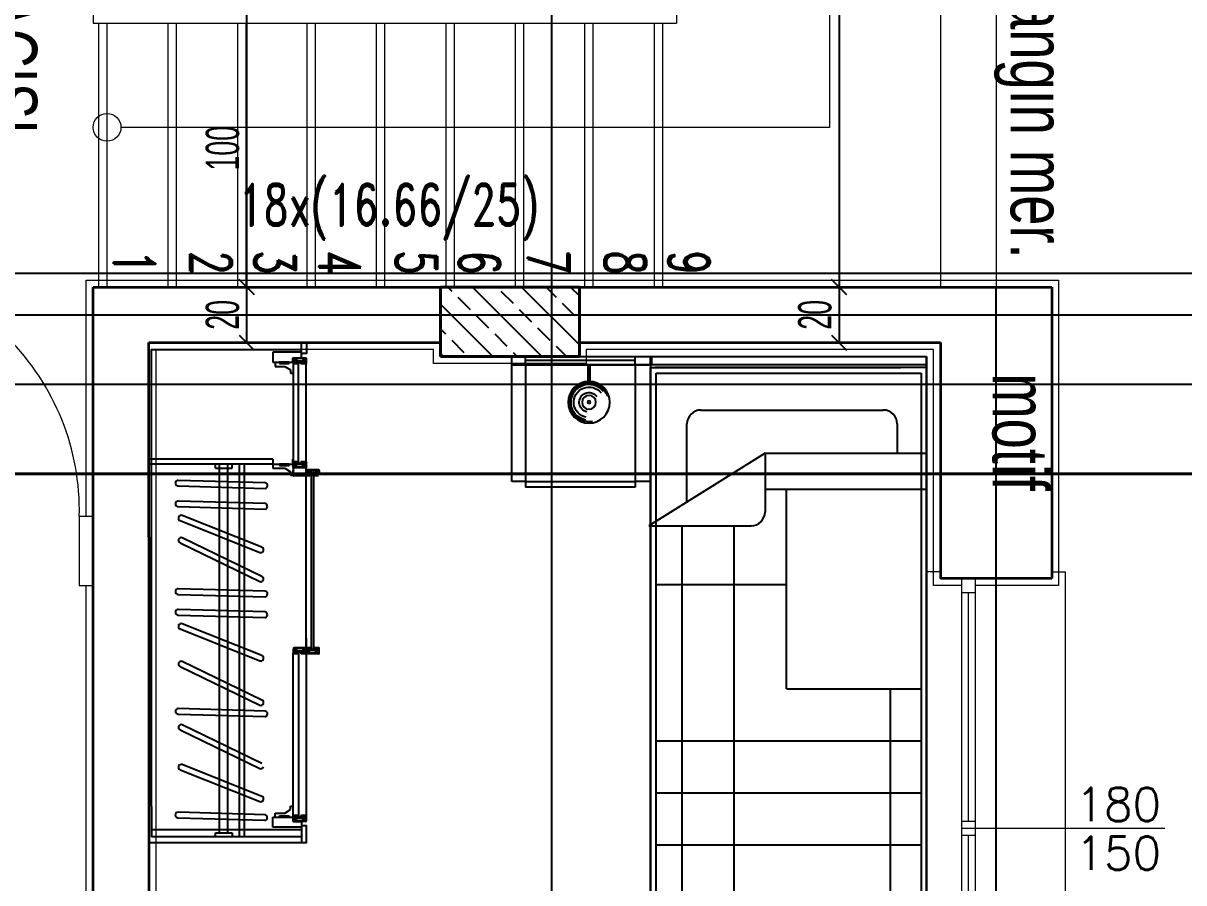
# Model space of a CAD drawing. Header units: inches. Extents: x -7543 to -822, y 102837 to 190349.
# Drawn here: x -831.4454 to -831.3619, y 102836.9215 to 102836.9834 of the extents above; entities that cross this region are included whole.
import ezdxf

# ---------------------------------------------------------------- set-up
doc = ezdxf.new("R2010")
doc.units = ezdxf.units.IN
doc.header["$MEASUREMENT"] = 0
for name, pattern in [('ACAD_ISO07W100', [3, 0, -3]), ('DASHDOTX2', [2, 1, -0.5, 0, -0.5]), ('DASHED', [19.049999999999997, 12.7, -6.35])]:
    doc.linetypes.add(name, pattern=pattern)
doc.layers.get('0').update_dxf_attribs({"lineweight": 25})
doc.layers.get('Defpoints').update_dxf_attribs({"lineweight": 25})
for name, color, linetype, lineweight in [('AKS', 1, 'Continuous', 25), ('ICOL', 55, 'Continuous', 25), ('KESİT', 7, 'Continuous', 40), ('KOLON', 2, 'Continuous', 40), ('SIVA', 150, 'Continuous', 15), ('TARAMA', 8, 'Continuous', 25), ('YAZI', 7, 'Continuous', 25)]:
    doc.layers.add(name, color=color, linetype=linetype, lineweight=lineweight)
for name, color, linetype, lineweight, true_color in [('DUVAR', 7, 'Continuous', 35, 0xfc4642), ('KAPI', 7, 'Continuous', 18, 0xffb360), ('MERDİVEN', 7, 'Continuous', 20, 0x16c244), ('PENCERE', 7, 'Continuous', 18, 0xffb360), ('TEFRİŞ', 7, 'Continuous', 25, 0x78462c)]:
    doc.layers.add(name, color=color, linetype=linetype, lineweight=lineweight, true_color=true_color)
doc.styles.add('arıal', font='arial.ttf', dxfattribs={"width": 0.7})
doc.styles.add('OLCU', font='tromand.shx', dxfattribs={"width": 0.6, "height": 12})
doc.styles.add('st1', font='romandtw.shx', dxfattribs={"width": 0.7, "height": 40})
doc.styles.add('TXTX', font='TXTX')

# ---------------------------------------------------------------- blocks, each defined once
blk = doc.blocks.new('_Oblique')
at = {"color": 0, "linetype": 'ByBlock', "lineweight": -2}
blk.add_line((-0.5, -0.5), (0.5, 0.5), dxfattribs=at)

msp = doc.modelspace()

# ---------------------------------------------------------------- linework, layer by layer
at = {"layer": 'AKS', "linetype": 'DASHDOTX2', "ltscale": 10}
for p, q in [((-831.407377394348, 102837.241780972), (-831.407377394348, 102836.7293249838)), ((-831.6986646402642, 102836.9654307916), (-831.3280608453938, 102836.9654307916)), ((-831.6986646402642, 102836.9624307916), (-831.3280608453938, 102836.9624307916)), ((-831.6986646402642, 102836.9574307916), (-831.3280608453938, 102836.9574307916))]:
    msp.add_line(p, q, dxfattribs=at)
at = {"layer": 'Defpoints', "color": 4}
for p, q in [((-831.3753773943481, 102836.9644307916), (-831.4403773943479, 102836.9644307916)), ((-831.4403773943479, 102836.9644307916), (-831.4403773943479, 102836.9149307916)), ((-831.375377394348, 102836.8094307916), (-831.3753773943481, 102836.9644307916))]:
    msp.add_line(p, q, dxfattribs=at)
at = {"layer": 'DUVAR'}
for p, q in [((-831.440377394348, 102836.9644307916), (-831.4153773943481, 102836.9644307916)), ((-831.440377394348, 102836.9124307916), (-831.440377394348, 102836.9644307916)), ((-831.4053773943481, 102836.9644307916), (-831.3713773943481, 102836.9644307916)), ((-831.3713773943481, 102836.9644307916), (-831.3713773943481, 102836.9434307916)), ((-831.436377394348, 102836.9604307916), (-831.4153773943481, 102836.9604307916)), ((-831.436377394348, 102836.9464307916), (-831.436377394348, 102836.9604307916)), ((-831.4053773943481, 102836.9604307916), (-831.379377394348, 102836.9604307916)), ((-831.379377394348, 102836.9604307916), (-831.379377394348, 102836.9434307916)), ((-831.436377394348, 102836.9464307916), (-831.436377394348, 102836.9084307916)), ((-831.3713773943481, 102836.9434307916), (-831.3793773943481, 102836.9434307916))]:
    msp.add_line(p, q, dxfattribs=at)
at = {"layer": 'ICOL'}
for p, q in [((-831.3866868359996, 102837.0064307916), (-831.3866868359996, 102836.9644307916)), ((-831.4293320373706, 102836.9844307916), (-831.4293320373706, 102836.9644307916)), ((-831.4293320373706, 102836.9844307916), (-831.4293320373706, 102836.9833507916)), ((-831.4293320373706, 102836.9644307916), (-831.4293320373706, 102836.9604307916)), ((-831.3866868359996, 102836.9644307916), (-831.3866868359996, 102836.9604307916))]:
    msp.add_line(p, q, dxfattribs=at)
at = {"layer": 'ICOL', "color": 53}
for p, q in [((-831.4297939066577, 102836.9644307916), (-831.4284920373707, 102836.9644307916)), ((-831.4297939066577, 102836.9644307916), (-831.4284920373707, 102836.9644307916)), ((-831.3890868359997, 102836.9644307916), (-831.3875268359997, 102836.9644307916)), ((-831.3890868359997, 102836.9644307916), (-831.3875268359997, 102836.9644307916)), ((-831.4294586284276, 102836.9604307916), (-831.4284920373707, 102836.9604307916)), ((-831.3890868359997, 102836.9604307916), (-831.3875268359997, 102836.9604307916))]:
    msp.add_line(p, q, dxfattribs=at)
at = {"layer": 'KAPI'}
for p, q in [((-831.4413773943479, 102836.9479307916), (-831.441377394348, 102836.9429307916)), ((-831.4413773943479, 102836.9479307916), (-831.4403773943479, 102836.9479307916)), ((-831.4403773943479, 102836.9479307916), (-831.4403773943479, 102836.9429307916)), ((-831.441377394348, 102836.9429307916), (-831.4403773943482, 102836.9429307916))]:
    msp.add_line(p, q, dxfattribs=at)
for centre, radius, start, end in [((-831.4589773943479, 102836.9483307916), 0.01760454486773231, 358.6980473996314, 91.30195267170863), ((-831.458977394348, 102836.9133307916), 0.01360588108133885, 358.3153156342385, 91.68468432128964)]:
    msp.add_arc(centre, radius, start, end, dxfattribs=at)
at = {"layer": 'KESİT', "linetype": 'DASHED'}
msp.add_line((-831.4489098118345, 102836.9509768006), (-831.307794851295, 102836.9509768006), dxfattribs=at)
at = {"layer": 'KOLON'}
for p, q in [((-831.4153773943481, 102836.9594307916), (-831.4153773943481, 102836.9644307916)), ((-831.4153773943481, 102836.9644307916), (-831.4053773943481, 102836.9644307916)), ((-831.4053773943481, 102836.9644307916), (-831.4053773943481, 102836.9594307916)), ((-831.4053773943481, 102836.9594307916), (-831.4153773943481, 102836.9594307916))]:
    msp.add_line(p, q, dxfattribs=at)
at = {"layer": 'MERDİVEN'}
for p, q in [((-831.379377394348, 102837.0064307916), (-831.3793773943481, 102836.9644307916)), ((-831.3753773943481, 102837.0064307916), (-831.3753773943481, 102836.9644307916)), ((-831.387377394348, 102836.9949307916), (-831.387377394348, 102836.9759307916)), ((-831.440377394348, 102836.9874307916), (-831.440377394348, 102836.9834307916)), ((-831.398377394348, 102836.9874307916), (-831.398377394348, 102836.9834307916)), ((-831.440377394348, 102836.9834307916), (-831.398377394348, 102836.9834307916)), ((-831.439977394348, 102836.9644307916), (-831.439977394348, 102836.9834307916)), ((-831.434977394348, 102836.9644307916), (-831.434977394348, 102836.9834307916)), ((-831.429977394348, 102836.9644307916), (-831.429977394348, 102836.9834307916)), ((-831.424977394348, 102836.9644307916), (-831.424977394348, 102836.9834307916)), ((-831.419977394348, 102836.9644307916), (-831.419977394348, 102836.9834307916)), ((-831.414977394348, 102836.9644307916), (-831.414977394348, 102836.9834307916)), ((-831.4099773943481, 102836.9644307916), (-831.4099773943481, 102836.9834307916)), ((-831.4049773943481, 102836.9644307916), (-831.4049773943481, 102836.9834307916)), ((-831.3999773943481, 102836.9644307916), (-831.3999773943481, 102836.9834307916)), ((-831.387377394348, 102836.9759307916), (-831.4383773943481, 102836.9759307916))]:
    msp.add_line(p, q, dxfattribs=at)
at = {"layer": 'MERDİVEN', "linetype": 'ACAD_ISO07W100'}
for p, q in [((-831.4393773943481, 102836.9644307916), (-831.4393773943481, 102836.9834307916)), ((-831.4343773943481, 102836.9644307916), (-831.4343773943481, 102836.9834307916)), ((-831.4293773943481, 102836.9644307916), (-831.4293773943481, 102836.9834307916)), ((-831.4243773943481, 102836.9644307916), (-831.4243773943481, 102836.9834307916)), ((-831.4193773943481, 102836.9644307916), (-831.4193773943481, 102836.9834307916)), ((-831.4143773943481, 102836.9644307916), (-831.4143773943481, 102836.9834307916)), ((-831.4093773943481, 102836.9644307916), (-831.4093773943481, 102836.9834307916)), ((-831.4043773943481, 102836.9644307916), (-831.4043773943481, 102836.9834307916)), ((-831.399377394348, 102836.9644307916), (-831.3993773943481, 102836.9834307916))]:
    msp.add_line(p, q, dxfattribs=at)
at = {"layer": 'MERDİVEN'}
msp.add_circle((-831.4393773943481, 102836.9759307916), 0.001, dxfattribs=at)
at = {"layer": 'PENCERE'}
for p, q in [((-831.379377394348, 102836.9439307916), (-831.380377394348, 102836.9439307916)), ((-831.380377394348, 102836.9069307916), (-831.380377394348, 102836.9439307916)), ((-831.3713773943481, 102836.9439307916), (-831.370377394348, 102836.9439307916)), ((-831.370377394348, 102836.9069307916), (-831.370377394348, 102836.9439307916)), ((-831.377877394348, 102836.9434307916), (-831.3778773943484, 102836.9074307916)), ((-831.3768773943481, 102836.9434307916), (-831.3768773943484, 102836.9074307916)), ((-831.377877394348, 102836.9424307916), (-831.3768773943481, 102836.9424307916)), ((-831.3773773943481, 102836.9424307916), (-831.3773773943482, 102836.9259307916)), ((-831.3768773943482, 102836.9259307916), (-831.3778773943482, 102836.9259307916)), ((-831.3768773943482, 102836.9254307916), (-831.3778773943482, 102836.9254307916)), ((-831.3632426551758, 102836.9254307916), (-831.3768773943482, 102836.9254307916)), ((-831.3768773943482, 102836.9249307916), (-831.3778773943482, 102836.9249307916)), ((-831.3773773943482, 102836.9249307916), (-831.3773773943484, 102836.9084307916))]:
    msp.add_line(p, q, dxfattribs=at)
at = {"layer": 'SIVA'}
for p, q in [((-831.440877394348, 102836.9649307916), (-831.4148773943481, 102836.9649307916)), ((-831.440877394348, 102836.9479307916), (-831.440877394348, 102836.9649307916)), ((-831.4158773943481, 102836.9649307916), (-831.4048773943481, 102836.9649307916)), ((-831.4058773943481, 102836.9649307916), (-831.3708773943481, 102836.9649307916)), ((-831.3708773943481, 102836.9649307916), (-831.3708773943481, 102836.9429307916)), ((-831.4158773943481, 102836.9599307916), (-831.435877394348, 102836.9599307916)), ((-831.435877394348, 102836.9599307916), (-831.435877394348, 102836.9464307916)), ((-831.4158773943481, 102836.9589307916), (-831.4158773943481, 102836.9599307916)), ((-831.3798773943481, 102836.9599307916), (-831.4048773943481, 102836.9599307916)), ((-831.4048773943481, 102836.9599307916), (-831.4048773943481, 102836.9589307916)), ((-831.3798773943481, 102836.9429307916), (-831.3798773943481, 102836.9599307916)), ((-831.4048773943481, 102836.9589307916), (-831.4158773943481, 102836.9589307916)), ((-831.435877394348, 102836.9464307916), (-831.435877394348, 102836.9084307916)), ((-831.440877394348, 102836.9129307916), (-831.440877394348, 102836.9429307916)), ((-831.377877394348, 102836.9429307916), (-831.3798773943481, 102836.9429307916)), ((-831.3708773943481, 102836.9429307916), (-831.3768773943481, 102836.9429307916))]:
    msp.add_line(p, q, dxfattribs=at)
at = {"layer": 'TARAMA'}
for p, q in [((-831.4148518635672, 102836.9644307916), (-831.4145682653542, 102836.9641471934)), ((-831.414126323616, 102836.9637052516), (-831.4132424401395, 102836.9628213682)), ((-831.4130840966172, 102836.9644307916), (-831.4080840966171, 102836.9594307916)), ((-831.4110327314484, 102836.9641471934), (-831.4101488479719, 102836.9632633099)), ((-831.4095485627113, 102836.9644307916), (-831.4053773943481, 102836.9602596232)), ((-831.4077807957553, 102836.9644307916), (-831.4070552558042, 102836.9637052516)), ((-831.4060130288053, 102836.9644307916), (-831.4053773943481, 102836.9637951571)), ((-831.4153773943481, 102836.9631885554), (-831.4116196305231, 102836.9594307916)), ((-831.4097069062336, 102836.9628213682), (-831.4088230227571, 102836.9619374847)), ((-831.4066133140659, 102836.9632633099), (-831.4057294305894, 102836.9623794264)), ((-831.4128004984013, 102836.9623794264), (-831.4119166149248, 102836.9614955429)), ((-831.4153773943481, 102836.9614207885), (-831.4150102070925, 102836.9610536012)), ((-831.4083810810189, 102836.9614955429), (-831.4074971975424, 102836.9606116595)), ((-831.4145682653543, 102836.9606116595), (-831.4136843818778, 102836.959727776)), ((-831.4114746731866, 102836.9610536012), (-831.4105907897101, 102836.9601697177)), ((-831.4153773943481, 102836.9596530215), (-831.415155164429, 102836.9594307916)), ((-831.4101488479719, 102836.959727776), (-831.4098518635672, 102836.9594307916)), ((-831.4070552558042, 102836.9601697177), (-831.4063163296613, 102836.9594307916))]:
    msp.add_line(p, q, dxfattribs=at)
at = {"layer": 'TEFRİŞ'}
for p, q in [((-831.4253773943482, 102836.9604307916), (-831.436377394348, 102836.9604307916)), ((-831.436377394348, 102836.9604307916), (-831.436377394348, 102836.9244307916)), ((-831.4274573943482, 102836.9597395846), (-831.4274573943482, 102836.9590195846)), ((-831.4253773943482, 102836.9597395846), (-831.4274573943482, 102836.9597395846)), ((-831.4253773943481, 102836.9593395846), (-831.4253773943482, 102836.9597395846)), ((-831.4250173943481, 102836.9596395846), (-831.4253773943482, 102836.9596395846)), ((-831.4274573943482, 102836.9590195846), (-831.4259973943481, 102836.9590195846)), ((-831.4272773943482, 102836.9590195838), (-831.4272773943482, 102836.9587195838)), ((-831.4272773943482, 102836.9590195838), (-831.4259773943481, 102836.9590195838)), ((-831.4272773943482, 102836.9587195838), (-831.4265773943481, 102836.9587195838)), ((-831.4269773943481, 102836.9590195838), (-831.4269773943481, 102836.9589195838)), ((-831.4262773943482, 102836.9590195838), (-831.4269773943481, 102836.9590195838)), ((-831.4269773943481, 102836.9589195838), (-831.4262773943482, 102836.9589195838)), ((-831.4265773943481, 102836.9587195838), (-831.4261773943481, 102836.9584695838)), ((-831.4262773943482, 102836.9589195838), (-831.4262773943482, 102836.9590195838)), ((-831.4259973943481, 102836.9593395846), (-831.4253773943481, 102836.9593395846)), ((-831.4259973943481, 102836.9590195846), (-831.4259973943481, 102836.9593395846)), ((-831.4259796652175, 102836.9592780799), (-831.4259796652175, 102836.9589381119)), ((-831.4259796652175, 102836.9589381119), (-831.4259796652174, 102836.9517913787)), ((-831.4250872492174, 102836.9593205759), (-831.4259371692174, 102836.9593205759)), ((-831.4259371692175, 102836.9592780799), (-831.4259371692174, 102836.9589381119)), ((-831.4257884332175, 102836.9592780799), (-831.4259371692175, 102836.9592780799)), ((-831.4257884332173, 102836.9589381119), (-831.4259371692174, 102836.9589381119)), ((-831.4255972012174, 102836.9588956159), (-831.4259371692175, 102836.9588956159)), ((-831.4251934892175, 102836.9593205759), (-831.4258309292175, 102836.9593205759)), ((-831.4257884332175, 102836.9592780799), (-831.4257884332173, 102836.9589381119)), ((-831.4257459372175, 102836.9592780799), (-831.4257459372175, 102836.9590868479)), ((-831.4252784812174, 102836.9592780799), (-831.4257459372175, 102836.9592780799)), ((-831.4252784812174, 102836.9590868479), (-831.4257459372175, 102836.9590868479)), ((-831.4257459372175, 102836.9590655999), (-831.4257459372175, 102836.9589381119)), ((-831.4256396972174, 102836.9590655999), (-831.4257459372175, 102836.9590655999)), ((-831.4256396972174, 102836.9589381119), (-831.4257459372175, 102836.9589381119)), ((-831.4256396972174, 102836.9590868479), (-831.4256396972174, 102836.9589381119)), ((-831.4255972012174, 102836.9590443519), (-831.4255972012174, 102836.9588956159)), ((-831.4254272172175, 102836.9590443519), (-831.4255972012174, 102836.9590443519)), ((-831.4254272172175, 102836.9590098671), (-831.4255972012174, 102836.9590098671)), ((-831.4255972012168, 102836.9516426427), (-831.4255972012174, 102836.9588956159)), ((-831.4254272172175, 102836.9590443519), (-831.4254272172175, 102836.9588956159)), ((-831.4250872492174, 102836.9588956159), (-831.4254272172175, 102836.9588956159)), ((-831.4253847212174, 102836.9590868479), (-831.4253847212174, 102836.9589381119)), ((-831.4252784812174, 102836.9590655999), (-831.4253847212174, 102836.9590655999)), ((-831.4252784812174, 102836.9589381119), (-831.4253847212174, 102836.9589381119)), ((-831.4252784812174, 102836.9592780799), (-831.4252784812174, 102836.9590868479)), ((-831.4252784812174, 102836.9590655999), (-831.4252784812174, 102836.9589381119)), ((-831.4252359852175, 102836.9592780799), (-831.4252359852175, 102836.9589381119)), ((-831.4250872492174, 102836.9592780799), (-831.4252359852175, 102836.9592780799)), ((-831.4252359852175, 102836.9592780799), (-831.4252359852175, 102836.9589381119)), ((-831.4250872492174, 102836.9592780799), (-831.4252359852175, 102836.9592780799)), ((-831.4250872492174, 102836.9589381119), (-831.4252359852175, 102836.9589381119)), ((-831.4250872492174, 102836.9589381119), (-831.4252359852175, 102836.9589381119)), ((-831.4250872492174, 102836.9592780799), (-831.4250872492174, 102836.9589381119)), ((-831.4250872492174, 102836.9592780799), (-831.4250872492174, 102836.9589381119)), ((-831.4250447532174, 102836.9592780799), (-831.4250447532174, 102836.9589381119)), ((-831.4250447532174, 102836.9592780799), (-831.4250447532174, 102836.9589381119)), ((-831.425044753216, 102836.9507018497), (-831.4250447532161, 102836.9592780799)), ((-831.410252394348, 102836.9594307916), (-831.380377394348, 102836.9594307916)), ((-831.410252394348, 102836.9588307916), (-831.410252394348, 102836.9594307916)), ((-831.380377394348, 102836.9588307916), (-831.410252394348, 102836.9588307916)), ((-831.410252394348, 102836.9504307916), (-831.410252394348, 102836.9588307916)), ((-831.410252394348, 102836.9588307916), (-831.4002523943481, 102836.9588307916)), ((-831.4092523943481, 102836.9588307916), (-831.4092523943481, 102836.9594307916)), ((-831.4013523943481, 102836.9591307916), (-831.4092523943481, 102836.9591307916)), ((-831.4092523943481, 102836.9588307916), (-831.4092523943481, 102836.9500307916)), ((-831.4045940837752, 102836.9588307916), (-831.4047577800741, 102836.9588307916)), ((-831.4047577800741, 102836.9588307916), (-831.4047577800741, 102836.9576564249)), ((-831.4045940837754, 102836.9576564249), (-831.4045940837752, 102836.9588307916)), ((-831.4013523943481, 102836.9588307916), (-831.4013523943481, 102836.9594307916)), ((-831.4013523943481, 102836.9588307916), (-831.4013523943481, 102836.9500307916)), ((-831.4002523943481, 102836.9588307916), (-831.4002523943481, 102836.9594307916)), ((-831.4002523943481, 102836.9588307916), (-831.4002523943481, 102836.9504307916)), ((-831.4002523943481, 102836.9586307916), (-831.382252394348, 102836.9586307916)), ((-831.4002523943481, 102836.9586307916), (-831.4002523943481, 102836.9186307916)), ((-831.4002523943481, 102836.9186307916), (-831.4002523943481, 102836.9586307916)), ((-831.4001523943481, 102836.9588307916), (-831.4001523943481, 102836.9594307916)), ((-831.4001523943481, 102836.9588307916), (-831.4001523943481, 102836.9592307916)), ((-831.380377394348, 102836.9586307916), (-831.3999273943481, 102836.9586307916)), ((-831.380377394348, 102836.9586307916), (-831.382252394348, 102836.9586307916)), ((-831.3803773943481, 102836.9186307916), (-831.380377394348, 102836.9594307916)), ((-831.380377394348, 102836.9594307916), (-831.3803773943481, 102836.9186307916)), ((-831.4261773943481, 102836.9584695838), (-831.4261773943481, 102836.9582195838)), ((-831.4261773943481, 102836.9582195838), (-831.4259773943481, 102836.9582195838)), ((-831.399852394348, 102836.9582307916), (-831.3807773943481, 102836.9582307916)), ((-831.399852394348, 102836.9190307916), (-831.399852394348, 102836.9582307916)), ((-831.3807773943481, 102836.9582307916), (-831.3807773943481, 102836.9190307916)), ((-831.4047577800741, 102836.9576564249), (-831.4045940837754, 102836.9576564249)), ((-831.3966326673675, 102836.9555755857), (-831.3835004403799, 102836.9555755857)), ((-831.3976326673675, 102836.9489576572), (-831.3976326673676, 102836.9545755858)), ((-831.3825004403799, 102836.9545755858), (-831.3825004403798, 102836.9524721948)), ((-831.427457394348, 102836.9520406689), (-831.436377394348, 102836.9520406689)), ((-831.427457394348, 102836.9520413149), (-831.427457394348, 102836.9516806689)), ((-831.4259973943481, 102836.9516806689), (-831.4259973943481, 102836.9520413149)), ((-831.3920141173853, 102836.9524721948), (-831.4003773943481, 102836.9472407648)), ((-831.3920141173853, 102836.9524721948), (-831.3920141173853, 102836.9482407648)), ((-831.3920141173853, 102836.9524721948), (-831.3803773943481, 102836.9524721948)), ((-831.427457394348, 102836.9516806689), (-831.436377394348, 102836.9516806689)), ((-831.4315824823481, 102836.9513806689), (-831.4315824823481, 102836.9516806689)), ((-831.4315824823481, 102836.9513806689), (-831.430382482348, 102836.9513806689)), ((-831.431282482348, 102836.9251307916), (-831.431282482348, 102836.9516806689)), ((-831.4306824823481, 102836.9251307916), (-831.4306824823481, 102836.9516806689)), ((-831.430382482348, 102836.9513806689), (-831.430382482348, 102836.9516806689)), ((-831.429842482348, 102836.9248307916), (-831.4298424823481, 102836.9516806689)), ((-831.429482482348, 102836.9248307916), (-831.429482482348, 102836.9516806689)), ((-831.4274573943482, 102836.9516806689), (-831.4274573943482, 102836.9513806689)), ((-831.4274573943482, 102836.9516806689), (-831.4259773943481, 102836.9516806689)), ((-831.427457394348, 102836.9516806689), (-831.4259973943481, 102836.9516806689)), ((-831.4274573943482, 102836.9513806689), (-831.4265773943481, 102836.9513806689)), ((-831.4262773943481, 102836.9516806689), (-831.4269773943481, 102836.9516806689)), ((-831.4269773943481, 102836.9516806689), (-831.4269773943481, 102836.9515806689)), ((-831.4269773943481, 102836.9515806689), (-831.4262773943481, 102836.9515806689)), ((-831.4265773943481, 102836.9513806689), (-831.4261773943481, 102836.9511306689)), ((-831.4262773943481, 102836.9515806689), (-831.4262773943481, 102836.9516806689)), ((-831.4261773943481, 102836.9511306689), (-831.4261773943481, 102836.9508806689)), ((-831.4259796652167, 102836.9514514107), (-831.4259796652167, 102836.9517913787)), ((-831.4259796652167, 102836.9508759587), (-831.4259796652167, 102836.9512159267)), ((-831.4259773943481, 102836.9516806689), (-831.4259773943481, 102836.9508806689)), ((-831.4255972012166, 102836.9518338747), (-831.4259371692167, 102836.9518338747)), ((-831.4259371692167, 102836.9514514107), (-831.4259371692167, 102836.9517913787)), ((-831.4257884332167, 102836.9517913787), (-831.4259371692167, 102836.9517913787)), ((-831.4257884332167, 102836.9514514107), (-831.4259371692167, 102836.9514514107)), ((-831.4250872492166, 102836.9514089147), (-831.4259371692167, 102836.9514089147)), ((-831.4251934892167, 102836.9514089147), (-831.4258309292167, 102836.9514089147)), ((-831.4257884332167, 102836.9514514107), (-831.4257884332167, 102836.9517913787)), ((-831.4257459372167, 102836.9516638907), (-831.4257459372167, 102836.9517913787)), ((-831.4256396972166, 102836.9517913787), (-831.4257459372167, 102836.9517913787)), ((-831.4256396972166, 102836.9516638907), (-831.4257459372167, 102836.9516638907)), ((-831.4257459372167, 102836.9514514107), (-831.4257459372167, 102836.9516426427)), ((-831.4252784812167, 102836.9516426427), (-831.4257459372167, 102836.9516426427)), ((-831.4252784812167, 102836.9514514107), (-831.4257459372167, 102836.9514514107)), ((-831.4256396972166, 102836.9516426427), (-831.4256396972166, 102836.9517913787)), ((-831.4255972012166, 102836.9516851387), (-831.4255972012166, 102836.9518338747)), ((-831.4254272172167, 102836.9517196235), (-831.4255972012166, 102836.9517196235)), ((-831.4254272172167, 102836.9516851387), (-831.4255972012166, 102836.9516851387)), ((-831.4254272172167, 102836.9516851387), (-831.4254272172167, 102836.9518338747)), ((-831.4250872492166, 102836.9518338747), (-831.4254272172167, 102836.9518338747)), ((-831.4253847212167, 102836.9516426427), (-831.4253847212167, 102836.9517913787)), ((-831.4252784812167, 102836.9517913787), (-831.4253847212167, 102836.9517913787)), ((-831.4252784812167, 102836.9516638907), (-831.4253847212167, 102836.9516638907)), ((-831.4252784812167, 102836.9516638907), (-831.4252784812167, 102836.9517913787)), ((-831.4252784812167, 102836.9514514107), (-831.4252784812167, 102836.9516426427)), ((-831.4252359852167, 102836.9514514107), (-831.4252359852167, 102836.9517913787)), ((-831.4250872492167, 102836.9517913787), (-831.4252359852167, 102836.9517913787)), ((-831.4250872492166, 102836.9514514107), (-831.4252359852167, 102836.9514514107)), ((-831.4250872492166, 102836.9514514107), (-831.4250872492167, 102836.9517913787)), ((-831.425044753216, 102836.9517913787), (-831.425044753216, 102836.9514514107)), ((-831.4250447532166, 102836.9514514107), (-831.4250447532166, 102836.9517913787)), ((-831.4250447532166, 102836.9517913787), (-831.4250447532166, 102836.9514514107)), ((-831.4250447532166, 102836.9508759587), (-831.4250447532166, 102836.9512159267)), ((-831.4250447532166, 102836.9512159267), (-831.4250447532166, 102836.9508759587)), ((-831.4241523372167, 102836.9512584227), (-831.4250022572166, 102836.9512584227)), ((-831.4250022572166, 102836.9512159267), (-831.4250022572166, 102836.9508759587)), ((-831.4248535212166, 102836.9512159267), (-831.4250022572166, 102836.9512159267)), ((-831.4242585772166, 102836.9512584227), (-831.4248960172167, 102836.9512584227)), ((-831.4248535212166, 102836.9512159267), (-831.4248535212166, 102836.9508759587)), ((-831.4248110252167, 102836.9512159267), (-831.4248110252167, 102836.9510246947)), ((-831.4243435692167, 102836.9512159267), (-831.4248110252167, 102836.9512159267)), ((-831.424662289216, 102836.9384482102), (-831.4246622892166, 102836.9512584227)), ((-831.424492305216, 102836.9384482102), (-831.4244923052166, 102836.9512584227)), ((-831.4243435692167, 102836.9512159267), (-831.4243435692167, 102836.9510246947)), ((-831.4243010732167, 102836.9512159267), (-831.4243010732167, 102836.9508759587)), ((-831.4241523372167, 102836.9512159267), (-831.4243010732167, 102836.9512159267)), ((-831.4241523372167, 102836.9512159267), (-831.4241523372167, 102836.9508759587)), ((-831.4241098412167, 102836.9512159267), (-831.4241098412167, 102836.9508759587)), ((-831.4279952743376, 102836.9503255733), (-831.4342582594497, 102836.9505043454)), ((-831.4261773943481, 102836.9508806689), (-831.4259773943481, 102836.9508806689)), ((-831.4250872492167, 102836.9508334627), (-831.4259371692167, 102836.9508334627)), ((-831.4251934892167, 102836.9508334627), (-831.4258309292167, 102836.9508334627)), ((-831.425044753216, 102836.9384057142), (-831.425044753216, 102836.9508759511)), ((-831.4248535212166, 102836.9508759587), (-831.4250022572166, 102836.9508759587)), ((-831.4246622892167, 102836.9508334627), (-831.4250022572166, 102836.9508334627)), ((-831.4243435692167, 102836.9510246947), (-831.4248110252167, 102836.9510246947)), ((-831.4248110252167, 102836.9510034467), (-831.4248110252167, 102836.9508759587)), ((-831.4247047852167, 102836.9510034467), (-831.4248110252167, 102836.9510034467)), ((-831.4247047852167, 102836.9508759587), (-831.4248110252167, 102836.9508759587)), ((-831.4247047852167, 102836.9510246947), (-831.4247047852167, 102836.9508759587)), ((-831.4246622892167, 102836.9509821987), (-831.4246622892167, 102836.9508334627)), ((-831.4244923052167, 102836.9509821987), (-831.4246622892167, 102836.9509821987)), ((-831.4244923052166, 102836.9509477139), (-831.4246622892167, 102836.9509477139)), ((-831.4244923052167, 102836.9509821987), (-831.4244923052166, 102836.9508334627)), ((-831.4241523372167, 102836.9508334627), (-831.4244923052166, 102836.9508334627)), ((-831.4244498092166, 102836.9510246947), (-831.4244498092166, 102836.9508759587)), ((-831.4243435692167, 102836.9510034467), (-831.4244498092166, 102836.9510034467)), ((-831.4243435692167, 102836.9508759587), (-831.4244498092166, 102836.9508759587)), ((-831.4243435692167, 102836.9510034467), (-831.4243435692167, 102836.9508759587)), ((-831.4241523372167, 102836.9508759587), (-831.4243010732167, 102836.9508759587)), ((-831.4092523943481, 102836.9504307916), (-831.410252394348, 102836.9504307916)), ((-831.4092523943481, 102836.9504307916), (-831.4013523943481, 102836.9504307916)), ((-831.4002523943481, 102836.9504307916), (-831.4013523943481, 102836.9504307916)), ((-831.4342676685089, 102836.9501044561), (-831.4280046833968, 102836.949925684)), ((-831.4013523943481, 102836.9500307916), (-831.4092523943481, 102836.9500307916)), ((-831.3803773943481, 102836.9498564798), (-831.3920141173853, 102836.9498564798)), ((-831.390477613478, 102836.9355064568), (-831.390477613478, 102836.9498564798)), ((-831.4342676685089, 102836.9486166998), (-831.4280046833968, 102836.9484379277)), ((-831.4279952743376, 102836.948837817), (-831.4342582594497, 102836.9490165891)), ((-831.4282358830633, 102836.945696353), (-831.4339723250749, 102836.947981304)), ((-831.4341189014468, 102836.9476091275), (-831.4283824594352, 102836.9453241764)), ((-831.4003773943481, 102836.9472407648), (-831.3930141173853, 102836.9472407648)), ((-831.3979776134779, 102836.9190307916), (-831.3979776134779, 102836.9472407648)), ((-831.3942276134779, 102836.9205064568), (-831.3942276134779, 102836.9472407648)), ((-831.4282358830633, 102836.943592676), (-831.433972325075, 102836.9463776271)), ((-831.4341189014469, 102836.9460054506), (-831.4283824594352, 102836.9432204995)), ((-831.399852394348, 102836.9430064568), (-831.390477613478, 102836.9430064568)), ((-831.4342676685089, 102836.9423013623), (-831.4280046833968, 102836.9421225901)), ((-831.4279952743376, 102836.9425224795), (-831.4342582594497, 102836.9427012516)), ((-831.4279952743376, 102836.9410347231), (-831.4342582594497, 102836.9412134952)), ((-831.4342676685089, 102836.9408136059), (-831.4280046833968, 102836.9406348338)), ((-831.4341189014468, 102836.9398060336), (-831.4283824594352, 102836.9375210826)), ((-831.4282358830633, 102836.9378932591), (-831.4339723250749, 102836.9401782102)), ((-831.425044753216, 102836.9391552752), (-831.425044753216, 102836.9259922963)), ((-831.4259796652167, 102836.9384057142), (-831.4259796652167, 102836.9380657462)), ((-831.4259796652174, 102836.9263322643), (-831.4259796652174, 102836.9380657462)), ((-831.4250872492166, 102836.9384482102), (-831.4259371692167, 102836.9384482102)), ((-831.4257884332167, 102836.9384057142), (-831.4259371692167, 102836.9384057142)), ((-831.4259371692167, 102836.9384057142), (-831.4259371692167, 102836.9380657462)), ((-831.4257884332167, 102836.9380657462), (-831.4259371692167, 102836.9380657462)), ((-831.4255972012166, 102836.9380232503), (-831.4259371692167, 102836.9380232503)), ((-831.4251934892167, 102836.9384482102), (-831.4258309292167, 102836.9384482102)), ((-831.4257884332167, 102836.9384057142), (-831.4257884332167, 102836.9380657462)), ((-831.4252784812167, 102836.9384057142), (-831.4257459372166, 102836.9384057142)), ((-831.4257459372166, 102836.9384057142), (-831.4257459372167, 102836.9382144822)), ((-831.4252784812167, 102836.9382144822), (-831.4257459372167, 102836.9382144822)), ((-831.4256396972166, 102836.9381932343), (-831.4257459372167, 102836.9381932343)), ((-831.4257459372167, 102836.9381932343), (-831.4257459372167, 102836.9380657462)), ((-831.4256396972166, 102836.9380657462), (-831.4257459372167, 102836.9380657462)), ((-831.4256396972166, 102836.9382144822), (-831.4256396972166, 102836.9380657462)), ((-831.4255972012166, 102836.9382144822), (-831.4255972012173, 102836.9263747603)), ((-831.4254272172167, 102836.9381719863), (-831.4255972012166, 102836.9381719863)), ((-831.4255972012166, 102836.9381719863), (-831.4255972012166, 102836.9380232503)), ((-831.4254272172167, 102836.9381375014), (-831.4255972012166, 102836.9381375014)), ((-831.4254272172167, 102836.9381719863), (-831.4254272172167, 102836.9380232503)), ((-831.4250872492166, 102836.9380232503), (-831.4254272172167, 102836.9380232503)), ((-831.4253847212167, 102836.9382144822), (-831.4253847212167, 102836.9380657462)), ((-831.4252784812167, 102836.9381932343), (-831.4253847212167, 102836.9381932343)), ((-831.4252784812167, 102836.9380657462), (-831.4253847212167, 102836.9380657462)), ((-831.4252784812167, 102836.9384057142), (-831.4252784812167, 102836.9382144822)), ((-831.4252784812167, 102836.9381932343), (-831.4252784812167, 102836.9380657462)), ((-831.4250872492166, 102836.9384057142), (-831.4252359852167, 102836.9384057142)), ((-831.4252359852167, 102836.9384057142), (-831.4252359852167, 102836.9380657462)), ((-831.4250872492166, 102836.9380657462), (-831.4252359852167, 102836.9380657462)), ((-831.4250872492166, 102836.9384057142), (-831.4250872492166, 102836.9380657462)), ((-831.4250447532166, 102836.9380657462), (-831.4250447532166, 102836.9384057142)), ((-831.4250447532166, 102836.9384057142), (-831.4250447532166, 102836.9380657462)), ((-831.425044753216, 102836.9380657462), (-831.425044753216, 102836.9384057142)), ((-831.424662289216, 102836.9384482102), (-831.425002257216, 102836.9384482102)), ((-831.4248535212159, 102836.9384057142), (-831.425002257216, 102836.9384057142)), ((-831.425002257216, 102836.9380657462), (-831.425002257216, 102836.9384057142)), ((-831.4248535212159, 102836.9380657462), (-831.425002257216, 102836.9380657462)), ((-831.4241523372159, 102836.9380232503), (-831.425002257216, 102836.9380232503)), ((-831.4242585772159, 102836.9380232503), (-831.4248960172159, 102836.9380232503)), ((-831.4248535212159, 102836.9380657462), (-831.4248535212159, 102836.9384057142)), ((-831.424811025216, 102836.9382782263), (-831.424811025216, 102836.9384057142)), ((-831.4247047852159, 102836.9384057142), (-831.424811025216, 102836.9384057142)), ((-831.4247047852159, 102836.9382782263), (-831.424811025216, 102836.9382782263)), ((-831.424811025216, 102836.9380657462), (-831.424811025216, 102836.9382569782)), ((-831.4243435692159, 102836.9382569782), (-831.424811025216, 102836.9382569782)), ((-831.424343569216, 102836.9380657462), (-831.424811025216, 102836.9380657462)), ((-831.4247047852159, 102836.9382569782), (-831.4247047852159, 102836.9384057142)), ((-831.4246622892159, 102836.9382994742), (-831.424662289216, 102836.9384482102)), ((-831.424492305216, 102836.9383339591), (-831.4246622892159, 102836.9383339591)), ((-831.424492305216, 102836.9382994742), (-831.4246622892159, 102836.9382994742)), ((-831.424492305216, 102836.9382994742), (-831.424492305216, 102836.9384482102)), ((-831.4241523372159, 102836.9384482102), (-831.424492305216, 102836.9384482102)), ((-831.4243435692159, 102836.9384057142), (-831.424449809216, 102836.9384057142)), ((-831.424449809216, 102836.9382569782), (-831.424449809216, 102836.9384057142)), ((-831.4243435692159, 102836.9382782263), (-831.424449809216, 102836.9382782263)), ((-831.4243435692159, 102836.9382782263), (-831.4243435692159, 102836.9384057142)), ((-831.424343569216, 102836.9380657462), (-831.4243435692159, 102836.9382569782)), ((-831.4243010732159, 102836.9380657462), (-831.4243010732159, 102836.9384057142)), ((-831.4241523372159, 102836.9384057142), (-831.4243010732159, 102836.9384057142)), ((-831.4241523372159, 102836.9380657462), (-831.4243010732159, 102836.9380657462)), ((-831.4241523372159, 102836.9380657462), (-831.4241523372159, 102836.9384057142)), ((-831.4241098412159, 102836.9380657462), (-831.4241098412159, 102836.9384057142)), ((-831.4341189014469, 102836.937103199), (-831.4283824594352, 102836.9343182479)), ((-831.4282358830633, 102836.9346904244), (-831.4339723250749, 102836.9374753755)), ((-831.390477613478, 102836.9355064568), (-831.3807773943481, 102836.9355064568)), ((-831.382977613478, 102836.9190307916), (-831.382977613478, 102836.9355064568)), ((-831.4342676685089, 102836.9336727503), (-831.4280046833968, 102836.9334939782)), ((-831.4279952743376, 102836.9338938675), (-831.4342582594497, 102836.9340726396)), ((-831.4282358830633, 102836.930129249), (-831.4339723250749, 102836.9329142)), ((-831.4341189014469, 102836.9325420235), (-831.4283824594352, 102836.9297570724)), ((-831.399852394348, 102836.9317564568), (-831.3807773943481, 102836.9317564568)), ((-831.4341189014468, 102836.9296656711), (-831.4283824594352, 102836.9273807201)), ((-831.4282358830633, 102836.9277528966), (-831.4339723250749, 102836.9300378476)), ((-831.399852394348, 102836.9280064568), (-831.3807773943481, 102836.9280064568)), ((-831.4361773943481, 102836.9270307916), (-831.4361773943481, 102836.9248307916)), ((-831.4261773943481, 102836.9268007924), (-831.4261773943481, 102836.9270507924)), ((-831.4261773943481, 102836.9270507924), (-831.425977394348, 102836.9270507924)), ((-831.4342808383699, 102836.9262106699), (-831.4280178532576, 102836.9260318978)), ((-831.4280084441984, 102836.9264317871), (-831.4342714293107, 102836.9266105592)), ((-831.427457394348, 102836.9262507916), (-831.4259973943481, 102836.9262507916)), ((-831.427457394348, 102836.9255307916), (-831.427457394348, 102836.9262507916)), ((-831.427277394348, 102836.9262507924), (-831.427277394348, 102836.9265507924)), ((-831.427277394348, 102836.9265507924), (-831.426577394348, 102836.9265507924)), ((-831.427277394348, 102836.9262507924), (-831.425977394348, 102836.9262507924)), ((-831.426977394348, 102836.9263507924), (-831.4262773943481, 102836.9263507924)), ((-831.4269773943481, 102836.9262507924), (-831.426977394348, 102836.9263507924)), ((-831.4262773943481, 102836.9262507924), (-831.4269773943481, 102836.9262507924)), ((-831.426577394348, 102836.9265507924), (-831.4261773943481, 102836.9268007924)), ((-831.4262773943481, 102836.9263507924), (-831.4262773943481, 102836.9262507924)), ((-831.4259973943481, 102836.9262507916), (-831.4259973943481, 102836.9259307916)), ((-831.4259796652174, 102836.9259922963), (-831.4259796652174, 102836.9263322643)), ((-831.4255972012173, 102836.9263747603), (-831.4259371692174, 102836.9263747603)), ((-831.4257884332173, 102836.9263322643), (-831.4259371692174, 102836.9263322643)), ((-831.4259371692174, 102836.9259922963), (-831.4259371692174, 102836.9263322643)), ((-831.4257884332173, 102836.9259922963), (-831.4257884332173, 102836.9263322643)), ((-831.4256396972173, 102836.9263322643), (-831.4257459372174, 102836.9263322643)), ((-831.4257459372174, 102836.9262047763), (-831.4257459372174, 102836.9263322643)), ((-831.4256396972173, 102836.9262047763), (-831.4257459372174, 102836.9262047763)), ((-831.4252784812173, 102836.9261835283), (-831.4257459372174, 102836.9261835283)), ((-831.4257459372174, 102836.9259922963), (-831.4257459372174, 102836.9261835283)), ((-831.4256396972173, 102836.9261835283), (-831.4256396972173, 102836.9263322643)), ((-831.4255972012173, 102836.9262260243), (-831.4255972012173, 102836.9263747603)), ((-831.4254272172174, 102836.9262605091), (-831.4255972012173, 102836.9262605091)), ((-831.4254272172174, 102836.9262260243), (-831.4255972012173, 102836.9262260243)), ((-831.4250872492173, 102836.9263747603), (-831.4254272172174, 102836.9263747603)), ((-831.4254272172174, 102836.9262260243), (-831.4254272172174, 102836.9263747603)), ((-831.4252784812173, 102836.9263322643), (-831.4253847212174, 102836.9263322643)), ((-831.4253847212174, 102836.9261835283), (-831.4253847212174, 102836.9263322643)), ((-831.4252784812173, 102836.9262047763), (-831.4253847212174, 102836.9262047763)), ((-831.4252784812173, 102836.9262047763), (-831.4252784812173, 102836.9263322643)), ((-831.4252784812173, 102836.9259922963), (-831.4252784812173, 102836.9261835283)), ((-831.4250872492173, 102836.9263322643), (-831.4252359852173, 102836.9263322643)), ((-831.4252359852173, 102836.9259922963), (-831.4252359852173, 102836.9263322643)), ((-831.4250872492173, 102836.9263322643), (-831.4252359852173, 102836.9263322643)), ((-831.4252359852173, 102836.9259922963), (-831.4252359852173, 102836.9263322643)), ((-831.4250872492173, 102836.9259922963), (-831.4250872492173, 102836.9263322643)), ((-831.4250872492173, 102836.9259922963), (-831.4250872492173, 102836.9263322643)), ((-831.4250447532173, 102836.9259922963), (-831.4250447532173, 102836.9263322643)), ((-831.4250447532173, 102836.9259922963), (-831.4250447532173, 102836.9263322643)), ((-831.4253773943481, 102836.9253307916), (-831.4361773943481, 102836.9253307916)), ((-831.4253773943481, 102836.9255307916), (-831.427457394348, 102836.9255307916)), ((-831.4259973943481, 102836.9259307916), (-831.4253773943481, 102836.9259307916)), ((-831.4257884332173, 102836.9259922963), (-831.4259371692174, 102836.9259922963)), ((-831.4250872492173, 102836.9259498003), (-831.4259371692174, 102836.9259498003)), ((-831.4251934892173, 102836.9259498003), (-831.4258309292173, 102836.9259498003)), ((-831.4252784812173, 102836.9259922963), (-831.4257459372174, 102836.9259922963)), ((-831.4253773943481, 102836.9259307916), (-831.4253773943481, 102836.9255307916)), ((-831.4250173943481, 102836.9256307916), (-831.4253773943481, 102836.9256307916)), ((-831.4250872492173, 102836.9259922963), (-831.4252359852173, 102836.9259922963)), ((-831.4250872492173, 102836.9259922963), (-831.4252359852173, 102836.9259922963)), ((-831.436377394348, 102836.9244307916), (-831.4253773943481, 102836.9244307916)), ((-831.4253773943481, 102836.9248307916), (-831.4361773943481, 102836.9248307916)), ((-831.4315824823481, 102836.9248307916), (-831.4315824823481, 102836.9251307916)), ((-831.4315824823481, 102836.9251307916), (-831.430382482348, 102836.9251307916)), ((-831.430382482348, 102836.9251307916), (-831.430382482348, 102836.9248307916)), ((-831.399852394348, 102836.9242564568), (-831.3807773943481, 102836.9242564568))]:
    msp.add_line(p, q, dxfattribs=at)
for points in [[(-831.4253773943482, 102836.9596483776), (-831.4253773943482, 102836.9604307916), (-831.4250115361957, 102836.9604307916), (-831.4250115361957, 102836.9596483776)], [(-831.4253773943481, 102836.9256219986), (-831.4253773943481, 102836.9244219986), (-831.4250115361956, 102836.9244219986), (-831.4250115361956, 102836.9256219986)]]:
    msp.add_lwpolyline(points, close=True, dxfattribs=at)
msp.add_lwpolyline([(-831.4361773943481, 102836.9270307916), (-831.4361773943481, 102836.9599395846), (-831.4253773943482, 102836.9599395846)], dxfattribs=at)
for centre, radius, start, end in [((-831.4259371692175, 102836.9592780799), 4.2496e-05, 90, 180), ((-831.4259371692175, 102836.9589381119), 4.2496e-05, 180, 270), ((-831.4250872492174, 102836.9592780799), 4.2496e-05, 0, 90), ((-831.4250872492174, 102836.9592780799), 4.2496e-05, 0, 90), ((-831.4250872492174, 102836.9589381119), 4.2496e-05, 270, 0), ((-831.4250872492174, 102836.9589381119), 4.2496e-05, 270, 0), ((-831.3966326673675, 102836.9545755858), 0.000999999999998181, 90, 180), ((-831.3835004403799, 102836.9545755858), 0.001, 0, 90), ((-831.4259371692167, 102836.9517913787), 4.2496e-05, 90, 180), ((-831.4259371692167, 102836.9514514107), 4.2496e-05, 180, 270), ((-831.4259371692167, 102836.9512159267), 4.2496e-05, 90, 180), ((-831.4250872492167, 102836.9517913787), 4.2496e-05, 0, 90), ((-831.4250872492167, 102836.9514514107), 4.2496e-05, 270, 0), ((-831.425002257216, 102836.9517913787), 4.2496e-05, 90, 180), ((-831.425002257216, 102836.9514514107), 4.2496e-05, 180, 270), ((-831.4250022572166, 102836.9512159267), 4.2496e-05, 90, 180), ((-831.4241523372167, 102836.9512159267), 4.2496e-05, 0, 90), ((-831.4342629639793, 102836.9503044008), 0.0002000000000001545, 178.652127279151, 268.6521272300645), ((-831.4342629639793, 102836.9503044008), 0.0002000000000008991, 88.65212723006447, 178.652127279151), ((-831.4280064924193, 102836.950155859), 0.0001700846383642633, 348.147249627563, 86.21826129014772), ((-831.4259371692167, 102836.9508759587), 4.2496e-05, 180, 270), ((-831.4250872492166, 102836.9508759587), 4.2496e-05, 270, 0), ((-831.4250022572166, 102836.9508759587), 4.2496e-05, 180, 270), ((-831.4280063722127, 102836.9500941539), 0.0001684784114812132, 270.5743385442049, 9.142697389980745), ((-831.4342629639793, 102836.9488166444), 0.0002000000000001545, 178.652127279151, 268.6521272300645), ((-831.4342629639793, 102836.9488166444), 0.0002000000000008991, 88.65212723006447, 178.652127279151), ((-831.4280063722127, 102836.9486063976), 0.0001684784114812132, 270.5743385442049, 9.142697389980745), ((-831.4280235272003, 102836.9486551807), 0.0001848086732766934, 353.1591590184447, 81.20635180699145), ((-831.4340456132609, 102836.9477952158), 0.0002000000000006801, 158.5037130446269, 248.5037130894543), ((-831.4340456132609, 102836.9477952158), 0.0002000000000002697, 68.50371308945435, 158.5037130446269), ((-831.3930141173853, 102836.9482407648), 0.001, 270, 0), ((-831.434045613261, 102836.9461915389), 0.0002000000000006801, 158.5037130446269, 248.5037130894543), ((-831.434045613261, 102836.9461915389), 0.0002000000000002697, 68.50371308945435, 158.5037130446269), ((-831.4283091712491, 102836.9455102647), 0.0001999999999993261, 248.5037130894543, 338.5037130446268), ((-831.4283091712491, 102836.9455102647), 0.0002000000000002697, 338.5037130446268, 68.50371308945435), ((-831.4283091712492, 102836.9434065878), 0.0002000000000002697, 338.5037130446268, 68.50371308945435), ((-831.4283091712492, 102836.9434065878), 0.0001999999999993261, 248.5037130894543, 338.5037130446268), ((-831.4342629639793, 102836.9425013069), 0.0002000000000001545, 178.652127279151, 268.6521272300645), ((-831.4342629639793, 102836.9425013069), 0.0002000000000008991, 88.65212723006447, 178.652127279151), ((-831.4280063722127, 102836.9422910601), 0.0001684784114812132, 270.5743385442049, 9.142697389980745), ((-831.4280064924193, 102836.9423527652), 0.0001700846383642633, 348.147249627563, 86.21826129014772), ((-831.4342629639793, 102836.9410135506), 0.0002000000000008991, 88.65212723006447, 178.652127279151), ((-831.4342629639793, 102836.9410135506), 0.0002000000000001545, 178.652127279151, 268.6521272300645), ((-831.4280063722127, 102836.9408033037), 0.0001684784114812132, 270.5743385442049, 9.142697389980745), ((-831.4280235272003, 102836.9408520868), 0.0001848086732766934, 353.1591590184447, 81.20635180699145), ((-831.4340456132609, 102836.9399921219), 0.0002000000000006801, 158.5037130446269, 248.5037130894543), ((-831.4340456132609, 102836.9399921219), 0.0002000000000002697, 68.50371308945435, 158.5037130446269), ((-831.4283091712491, 102836.9377071708), 0.0002000000000002697, 338.5037130446268, 68.50371308945435), ((-831.4259371692167, 102836.9384057142), 4.2496e-05, 90, 180), ((-831.4259371692167, 102836.9380657462), 4.2496e-05, 180, 270), ((-831.4250872492167, 102836.9384057142), 4.2496e-05, 0, 90), ((-831.4250872492166, 102836.9380657462), 4.2496e-05, 270, 0), ((-831.425002257216, 102836.9384057142), 4.2496e-05, 90, 180), ((-831.425002257216, 102836.9380657462), 4.2496e-05, 180, 270), ((-831.4241523372159, 102836.9384057142), 4.2496e-05, 0, 90), ((-831.4241523372159, 102836.9380657462), 4.2496e-05, 270, 0), ((-831.4340456132609, 102836.9372892872), 0.0002000000000006801, 158.5037130446269, 248.5037130894543), ((-831.4340456132609, 102836.9372892872), 0.0002000000000002697, 68.50371308945435, 158.5037130446269), ((-831.4283091712491, 102836.9377071708), 0.0001999999999993261, 248.5037130894543, 338.5037130446268), ((-831.4283091712492, 102836.9345043362), 0.0001999999999993261, 248.5037130894543, 338.5037130446268), ((-831.4283091712492, 102836.9345043362), 0.0002000000000002697, 338.5037130446268, 68.50371308945435), ((-831.4342629639793, 102836.933872695), 0.0002000000000001545, 178.652127279151, 268.6521272300645), ((-831.4342629639793, 102836.933872695), 0.0002000000000008991, 88.65212723006447, 178.652127279151), ((-831.4280063722127, 102836.9336624481), 0.0001684784114812132, 270.5743385442049, 9.142697389980745), ((-831.4280064924193, 102836.9337241532), 0.0001700846383642633, 348.147249627563, 86.21826129014772), ((-831.4340456132609, 102836.9327281118), 0.0002000000000006801, 158.5037130446269, 248.5037130894543), ((-831.4340456132609, 102836.9327281118), 0.0002000000000002697, 68.50371308945435, 158.5037130446269), ((-831.4340456132609, 102836.9298517594), 0.0002000000000006801, 158.5037130446269, 248.5037130894543), ((-831.4340456132609, 102836.9298517594), 0.0002000000000002697, 68.50371308945435, 158.5037130446269), ((-831.4283091712492, 102836.9299431607), 0.0001999999999993261, 248.5037130894543, 338.5037130446268), ((-831.4283091712491, 102836.9275668083), 0.0002000000000002697, 338.5037130446268, 68.50371308945435), ((-831.4283091712491, 102836.9275668083), 0.0001999999999993261, 248.5037130894543, 338.5037130446268), ((-831.4342761338403, 102836.9264106146), 0.0002000000000001545, 178.652127279151, 268.6521272300645), ((-831.4342761338403, 102836.9264106146), 0.0002000000000008991, 88.65212723006447, 178.652127279151), ((-831.4280195420736, 102836.9262003677), 0.0001684784114812132, 270.5743385442049, 9.142697389980745), ((-831.4280366970611, 102836.9262491508), 0.0001848086732766934, 353.1591590184447, 81.20635180699145), ((-831.4259371692174, 102836.9263322643), 4.2496e-05, 90, 180), ((-831.4250872492173, 102836.9263322643), 4.2496e-05, 0, 90), ((-831.4250872492173, 102836.9263322643), 4.2496e-05, 0, 90), ((-831.4259371692174, 102836.9259922963), 4.2496e-05, 180, 270), ((-831.4250872492173, 102836.9259922963), 4.2496e-05, 270, 0), ((-831.4250872492173, 102836.9259922963), 4.2496e-05, 270, 0)]:
    msp.add_arc(centre, radius, start, end, dxfattribs=at)
at = {"layer": 'TEFRİŞ', "extrusion": (0, 0, -1)}
for major_axis, ratio, start_param, end_param in [((0.0009899494936694135, 0.0009899494936694135), 0.9999999999995535, 2.183012141263438, 6.754753122087843), ((0.001060660171788311, 0.001060660171788311), 0.9999999999996362, 2.356194490192163, 8.639379797371749), ((-0.0007778174593119349, 0.0007778174593119346), 0.9999999999992846, 4.120335382517797, 7.979215253171005)]:
    msp.add_ellipse((-831.4046842632508, 102836.9561322917), major_axis=major_axis, ratio=ratio, start_param=start_param, end_param=end_param, dxfattribs=at)
at = {"layer": 'TEFRİŞ', "extrusion": (0, 0, -0.9999999999999998)}
for major_axis, ratio, start_param, end_param in [((-0.0009192388155502033, 0.0009192388155502033), 0.9999999999995276, 4.120335382517892, 7.979215253170921), ((-0.0004949747468347158, 0.0004949747468347158), 0.9999999999991178, 4.1203353825179, 7.979215253171567), ((-0.0003535533905978345, 0.0003535533905978345), 0.9999999999880255, 3.926990816993229, 10.21017612417281), ((-7.071067812196148e-05, 7.071067812196148e-05), 0.9999999999137482, 3.926990817030367, 10.21017612420995)]:
    msp.add_ellipse((-831.4046842632508, 102836.9561322917), major_axis=major_axis, ratio=ratio, start_param=start_param, end_param=end_param, dxfattribs=at)

# ---------------------------------------------------------------- block references
at = {"layer": 'ICOL', "xscale": 0.001080000001820736, "yscale": 0.001080000001820736, "zscale": 0.001080000001820736}
for p, rotation in [((-831.4293320373706, 102836.9644307916), 90), ((-831.4293320373706, 102836.9644307916), 270), ((-831.3866868359996, 102836.9644307916), 90), ((-831.3866868359996, 102836.9644307916), 270), ((-831.4293320373706, 102836.9604307916), 270), ((-831.3866868359996, 102836.9604307916), 270)]:
    msp.add_blockref('_Oblique', p, dxfattribs=dict(at, rotation=rotation))

# ---------------------------------------------------------------- texts
at = {"layer": 'ICOL', "char_height": 0.0024, "attachment_point": 5, "rotation": 90, "style": 'OLCU'}
for s, insert in [('\\A1;100', (-831.4310600373706, 102836.9744307916)), ('\\A1;20', (-831.4310600373706, 102836.9624307916)), ('\\A1;20', (-831.3884148359997, 102836.9624307916))]:
    msp.add_mtext(s, dxfattribs=dict(at, insert=insert))
at = {"layer": 'PENCERE', "style": 'TXTX'}
for s, p in [('180', (-831.3696664588982, 102836.9259747283)), ('150', (-831.3696664588982, 102836.9224581815))]:
    msp.add_text(s, height=0.0024, dxfattribs=at).set_placement(p)
at = {"layer": 'YAZI', "width": 0.7}
for s, height, style, p in [('Y.KAÇISI', 0.004, 'arıal', (-831.4484142815875, 102836.9919659437)), ('yangın mer.', 0.004, 'arıal', (-831.3743299962472, 102836.9871335436, -0.011684)), ('1', 0.002999999999999999, 'st1', (-831.4388944123053, 102836.9670958726)), ('2', 0.002999999999999999, 'st1', (-831.4333944123053, 102836.9670958726)), ('3', 0.002999999999999999, 'st1', (-831.428793169445, 102836.9670958726)), ('4', 0.002999999999999999, 'st1', (-831.4241102213903, 102836.9670958726)), ('5', 0.002999999999999999, 'st1', (-831.4186102213903, 102836.9670958726)), ('6', 0.002999999999999999, 'st1', (-831.414090680743, 102836.9670958726)), ('7', 0.002999999999999999, 'st1', (-831.4090809119101, 102836.9670958726)), ('8', 0.002999999999999999, 'st1', (-831.4035809119101, 102836.9670958726)), ('9', 0.002999999999999999, 'st1', (-831.3989796690498, 102836.9670958726)), ('motif', 0.004, 'arıal', (-831.3756349991467, 102836.9582162555, -0.011684))]:
    msp.add_text(s, height=height, rotation=270, dxfattribs=dict(at, style=style)).set_placement(p)
at = {"layer": 'YAZI', "style": 'st1', "width": 0.7}
msp.add_text('18x(16.66/25)', height=0.002999999999999999, dxfattribs=at).set_placement((-831.4299094190753, 102836.9688630313))

doc.saveas('drawing.dxf')
